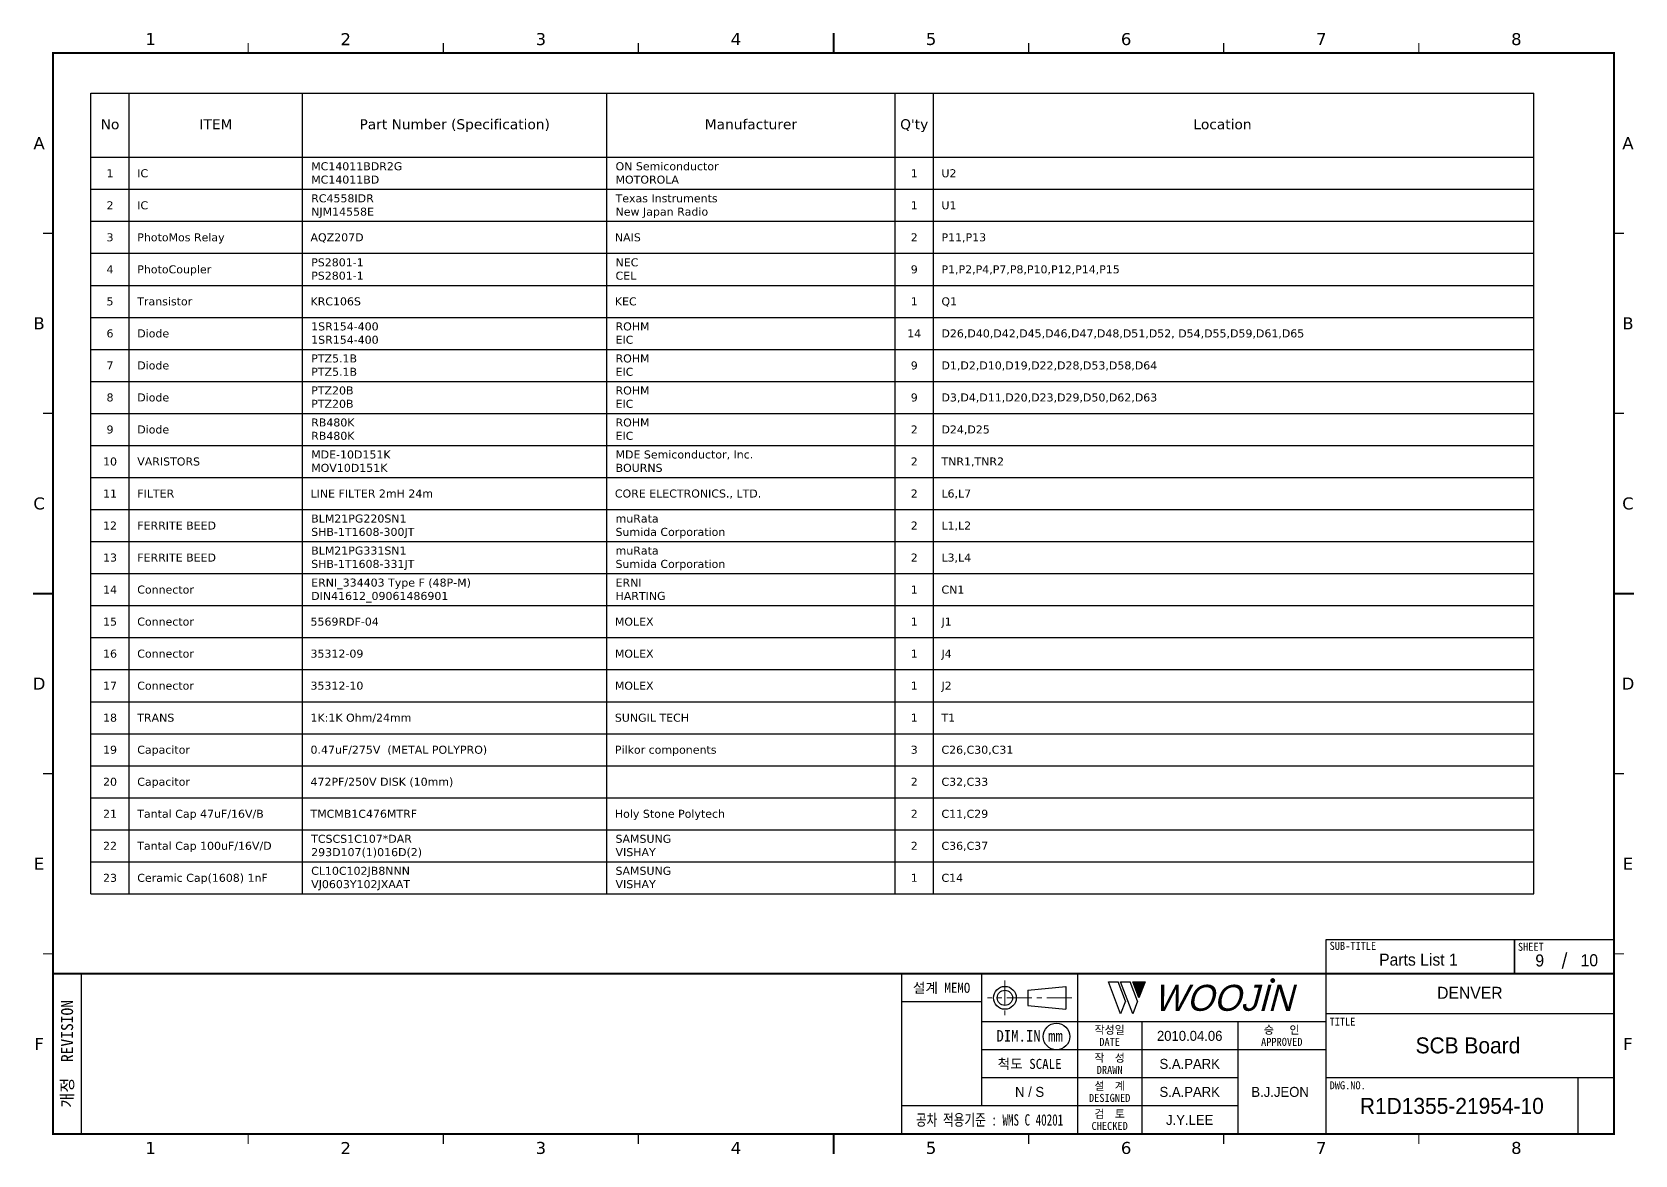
# Model space of a CAD drawing. Extents: x -695 to 953, y -753 to 181.
# Drawn here: x 24.3 to 424.8, y -753.5 to -473 of the extents above; entities that cross this region are included whole.
import ezdxf
from ezdxf.enums import TextEntityAlignment as Align

# ---------------------------------------------------------------- set-up
doc = ezdxf.new("R2010")
doc.units = 0
doc.header["$LTSCALE"] = 5
doc.header["$MEASUREMENT"] = 0
doc.linetypes.add('CENTER', pattern=[2, 1.25, -0.25, 0.25, -0.25])
doc.layers.get('0').update_dxf_attribs({"linetype": 'CONTINUOUS', "lineweight": 25})
doc.layers.add('2', color=2, linetype='CENTER', lineweight=13)
doc.layers.add('4', color=4, linetype='CONTINUOUS', lineweight=18)
for name, color, linetype in [('SHEET', 3, 'CONTINUOUS'), ('문자', 4, 'CONTINUOUS'), ('테두리', 3, 'CONTINUOUS')]:
    doc.layers.add(name, color=color, linetype=linetype)
doc.styles.add('MARK', font='ARLRDBD.TTF')
doc.styles.get("Standard").update_dxf_attribs({"font": 'verdana.ttf'})
doc.styles.add('굴림', font='')
doc.styles.add('굴림체', font='')
doc.styles.get('굴림').set_extended_font_data('Gulim')
doc.styles.get('굴림체').set_extended_font_data('GulimChe')

# ---------------------------------------------------------------- blocks, each defined once
blk = doc.blocks.new('B')
at = {"layer": '문자'}
blk.add_hatch(color=256, dxfattribs=at).paths.add_polyline_path([(13.79, 10), (15.31, 6), (16.84, 10)])
at = {"color": 4, "const_width": 0.6}
blk.add_lwpolyline([(48.46, 10.32, 1), (49.06, 10.32, 1)], format="xyb", close=True, dxfattribs=at)
at = {"layer": '문자'}
for p, q in [((10.73, 2), (7.68, 10)), ((7.68, 10), (10.09, 10)), ((11.94, 5.16), (10.09, 10)), ((10.73, 10), (13.15, 10)), ((13.79, 2), (10.73, 10)), ((14.99, 5.16), (13.15, 10)), ((13.79, 10), (16.84, 10)), ((15.31, 6), (13.79, 10)), ((16.84, 10), (15.31, 6)), ((11.94, 5.16), (10.73, 2)), ((14.99, 5.16), (13.79, 2))]:
    blk.add_line(p, q, dxfattribs=at)
at = {"layer": '문자', "style": 'MARK', "oblique": 15}
blk.add_text('WOOJIN', height=6.5, dxfattribs=at).set_placement((36.4, 6), align=Align.MIDDLE_CENTER)
blk = doc.blocks.new('C')
blk.add_line((15, 285), (15, 285))
at = {"layer": '2'}
for p, q in [((252.83, 53.35), (252.83, 44.65)), ((269.53, 49), (248.48, 49))]:
    blk.add_line(p, q, dxfattribs=at)
at = {"layer": 'SHEET'}
for p, q in [((393.14, 60.3), (392.07, 56.28)), ((22, 55), (22, 15)), ((227, 55), (227, 15)), ((247, 55), (247, 22)), ((271, 55), (271, 15)), ((271, 55), (271, 15)), ((333, 55), (333, 15)), ((247, 48), (227, 48)), ((405, 45), (333, 45)), ((333, 43), (247, 43)), ((287, 43), (287, 15)), ((311, 43), (311, 15)), ((333, 36), (247, 36)), ((311, 29), (247, 29)), ((405, 29), (333, 29)), ((396, 29), (396, 15)), ((311, 22), (227, 22))]:
    blk.add_line(p, q, dxfattribs=at)
at = {"layer": 'SHEET', "color": 4}
for p, q in [((258.53, 50.9), (268.03, 51.85)), ((258.53, 50.9), (258.53, 47.1)), ((268.03, 51.85), (268.03, 46.15)), ((258.53, 47.1), (268.03, 46.15))]:
    blk.add_line(p, q, dxfattribs=at)
at = {"layer": 'SHEET'}
for points in [[(333, 55), (380.19, 55), (380.19, 63.49), (333, 63.49)], [(380.19, 55), (405, 55), (405, 63.49), (380.19, 63.49)]]:
    blk.add_lwpolyline(points, close=True, dxfattribs=at)
at = {"layer": 'SHEET', "color": 4}
for radius in [2.85, 1.9]:
    blk.add_circle((252.83, 49), radius, dxfattribs=at)
at = {"layer": 'SHEET'}
blk.add_circle((265.7, 39.32), 3.32, dxfattribs=at)
at = {"layer": '테두리'}
blk.add_line((405, 285), (405, 15), dxfattribs=at)
for points, const_width in [([(210, 290), (210, 285)], 0.5), ([(15, 285), (15, 15), (405, 15), (405, 285), (15, 285)], 0.5), ([(63.75, 287.5), (63.75, 285)], 0.3), ([(112.5, 287.5), (112.5, 285)], 0.3), ([(161.25, 287.5), (161.25, 285)], 0.3), ([(258.75, 287.5), (258.75, 285)], 0.3), ([(307.5, 287.5), (307.5, 285)], 0.3), ([(356.25, 287.5), (356.25, 285)], 0.3), ([(12.5, 240), (15, 240)], 0.3), ([(407.5, 240), (405, 240)], 0.3), ([(12.5, 195), (15, 195)], 0.3), ([(407.5, 195), (405, 195)], 0.3), ([(10, 150), (15, 150)], 0.5), ([(410, 150), (405, 150)], 0.5), ([(12.5, 105), (15, 105)], 0.3), ([(407.5, 105), (405, 105)], 0.3), ([(12.5, 60), (15, 60)], 0.3), ([(407.5, 60), (405, 60)], 0.3), ([(15, 55), (405, 55)], 0.5), ([(63.75, 12.5), (63.75, 15)], 0.3), ([(112.5, 12.5), (112.5, 15)], 0.3), ([(161.25, 12.5), (161.25, 15)], 0.3), ([(210, 10), (210, 15)], 0.5), ([(258.75, 12.5), (258.75, 15)], 0.3), ([(307.5, 12.5), (307.5, 15)], 0.3), ([(356.25, 12.5), (356.25, 15)], 0.3)]:
    blk.add_lwpolyline(points, dxfattribs=dict(at, const_width=const_width))
blk.add_blockref('B', (271, 43))
at = {"layer": '문자'}
for s, p in [('1', (39.38, 288.5)), ('2', (88.12, 288.5)), ('3', (136.88, 288.5)), ('4', (185.62, 288.5)), ('5', (234.38, 288.5)), ('6', (283.12, 288.5)), ('7', (331.88, 288.5)), ('8', (380.62, 288.5)), ('A', (11.5, 262.5)), ('A', (408.5, 262.5)), ('B', (11.5, 217.5)), ('B', (408.5, 217.5)), ('C', (11.5, 172.5)), ('C', (408.5, 172.5)), ('D', (11.5, 127.5)), ('D', (408.5, 127.5)), ('E', (11.5, 82.5)), ('E', (408.5, 82.5)), ('F', (11.5, 37.5)), ('F', (408.5, 37.5)), ('1', (39.38, 11.5)), ('2', (88.12, 11.5)), ('3', (136.88, 11.5)), ('4', (185.62, 11.5)), ('5', (234.38, 11.5)), ('6', (283.12, 11.5)), ('7', (331.88, 11.5)), ('8', (380.62, 11.5))]:
    blk.add_text(s, height=3, dxfattribs=at).set_placement(p, align=Align.MIDDLE)
at = {"layer": '문자', "style": '굴림체'}
for s, height, p in [('SUB-TITLE', 2, (339.77, 61.98)), ('SHEET', 2, (384.24, 61.74)), ('설계 MEMO', 2.5, (237, 51.5)), ('DIM.IN mm', 2.85, (259, 39.5)), ('작성일', 2, (279, 41)), ('승   인', 2, (322, 41)), ('DATE', 2, (279, 38)), ('APPROVED', 2, (322, 38)), ('척도 SCALE', 2.5, (259, 32.5)), ('작  성', 2, (279, 34)), ('설  계', 2, (279, 27)), ('DRAWN', 2, (279, 31)), ('DESIGNED', 2, (279, 24)), ('검  토', 2, (279, 20)), ('CHECKED', 2, (279, 17))]:
    blk.add_text(s, height=height, dxfattribs=at).set_placement(p, align=Align.MIDDLE_CENTER)
blk.add_text('개정  REVISION', height=3, rotation=90, dxfattribs=at).set_placement((18.5, 35), align=Align.MIDDLE_CENTER)
for s, p in [('TITLE', (333.95, 42.05)), ('DWG.NO.', (333.95, 26.15))]:
    blk.add_text(s, height=2, dxfattribs=at).set_placement(p)
at = {"layer": '문자', "style": '굴림체', "width": 0.75}
blk.add_text('공차 적용기준 : WMS C 40201', height=2.85, dxfattribs=at).set_placement((249, 18.5), align=Align.MIDDLE_CENTER)

msp = doc.modelspace()

# ---------------------------------------------------------------- linework, layer by layer
for p, q in [((39, -488.27), (399.54, -488.27)), ((39, -688.27), (39, -488.27)), ((48.6, -688.27), (48.6, -488.27)), ((91.89, -688.27), (91.89, -488.27)), ((167.94, -688.27), (167.94, -488.27)), ((239.94, -688.27), (239.94, -488.27)), ((249.54, -688.27), (249.54, -488.27)), ((399.54, -688.27), (399.54, -488.27)), ((39, -504.27), (399.54, -504.27)), ((39, -512.27), (399.54, -512.27)), ((39, -520.27), (399.54, -520.27)), ((39, -528.27), (399.54, -528.27)), ((39, -536.27), (399.54, -536.27)), ((39, -544.27), (399.54, -544.27)), ((39, -552.27), (399.54, -552.27)), ((39, -560.27), (399.54, -560.27)), ((39, -568.27), (399.54, -568.27)), ((39, -576.27), (399.54, -576.27)), ((39, -584.27), (399.54, -584.27)), ((39, -592.27), (399.54, -592.27)), ((39, -600.27), (399.54, -600.27)), ((39, -608.27), (399.54, -608.27)), ((39, -616.27), (399.54, -616.27)), ((39, -624.27), (399.54, -624.27)), ((39, -632.27), (399.54, -632.27)), ((39, -640.27), (399.54, -640.27)), ((39, -648.27), (399.54, -648.27)), ((39, -656.27), (399.54, -656.27)), ((39, -664.27), (399.54, -664.27)), ((39, -672.27), (399.54, -672.27)), ((39, -680.27), (399.54, -680.27)), ((39, -688.27), (399.54, -688.27))]:
    msp.add_line(p, q)

# ---------------------------------------------------------------- block references
msp.add_blockref('C', (14.57, -763.25))

# ---------------------------------------------------------------- texts
for s, height, p in [('No', 2.5, (43.8, -497.27)), ('ITEM', 2.5, (70.25, -497.27)), ('Part Number^J(Specification)', 2.5, (129.92, -497.27)), ('Manufacturer', 2.5, (203.94, -497.27)), ("Q'ty", 2.5, (244.74, -497.27)), ('Location', 2.5, (321.75, -497.27)), ('1', 2, (43.8, -509.27)), ('1', 2, (244.74, -509.27)), ('2', 2, (43.8, -517.27)), ('1', 2, (244.74, -517.27)), ('3', 2, (43.8, -525.27)), ('2', 2, (244.74, -525.27)), ('4', 2, (43.8, -533.27)), ('9', 2, (244.74, -533.27)), ('5', 2, (43.8, -541.27)), ('1', 2, (244.74, -541.27)), ('6', 2, (43.8, -549.27)), ('14', 2, (244.74, -549.27)), ('7', 2, (43.8, -557.27)), ('9', 2, (244.74, -557.27)), ('8', 2, (43.8, -565.27)), ('9', 2, (244.74, -565.27)), ('9', 2, (43.8, -573.27)), ('2', 2, (244.74, -573.27)), ('10', 2, (43.8, -581.27)), ('2', 2, (244.74, -581.27)), ('11', 2, (43.8, -589.27)), ('2', 2, (244.74, -589.27)), ('12', 2, (43.8, -597.27)), ('2', 2, (244.74, -597.27)), ('13', 2, (43.8, -605.27)), ('2', 2, (244.74, -605.27)), ('14', 2, (43.8, -613.27)), ('1', 2, (244.74, -613.27)), ('15', 2, (43.8, -621.27)), ('1', 2, (244.74, -621.27)), ('16', 2, (43.8, -629.27)), ('1', 2, (244.74, -629.27)), ('17', 2, (43.8, -637.27)), ('1', 2, (244.74, -637.27)), ('18', 2, (43.8, -645.27)), ('1', 2, (244.74, -645.27)), ('19', 2, (43.8, -653.27)), ('3', 2, (244.74, -653.27)), ('20', 2, (43.8, -661.27)), ('2', 2, (244.74, -661.27)), ('21', 2, (43.8, -669.27)), ('2', 2, (244.74, -669.27)), ('22', 2, (43.8, -677.27)), ('2', 2, (244.74, -677.27)), ('23', 2, (43.8, -685.27)), ('1', 2, (244.74, -685.27))]:
    msp.add_text(s, height=height).set_placement(p, align=Align.CENTER)
for s, p in [('IC', (50.6, -509.27)), ('U2', (251.54, -509.27)), ('IC', (50.6, -517.27)), ('U1', (251.54, -517.27)), ('PhotoMos Relay', (50.6, -525.27)), ('AQZ207D', (93.89, -525.27)), ('NAIS', (169.94, -525.27)), ('P11,P13', (251.54, -525.27)), ('PhotoCoupler', (50.6, -533.27)), ('P1,P2,P4,P7,P8,P10,P12,P14,P15', (251.54, -533.27)), ('Transistor', (50.6, -541.27)), ('KRC106S', (93.89, -541.27)), ('KEC', (169.94, -541.27)), ('Q1', (251.54, -541.27)), ('Diode', (50.6, -549.27)), ('D26,D40,D42,D45,D46,D47,D48,D51,D52,^JD54,D55,D59,D61,D65', (251.54, -549.27)), ('Diode', (50.6, -557.27)), ('D1,D2,D10,D19,D22,D28,D53,D58,D64', (251.54, -557.27)), ('Diode', (50.6, -565.27)), ('D3,D4,D11,D20,D23,D29,D50,D62,D63', (251.54, -565.27)), ('Diode', (50.6, -573.27)), ('D24,D25', (251.54, -573.27)), ('VARISTORS', (50.6, -581.27)), ('TNR1,TNR2', (251.54, -581.27)), ('FILTER', (50.6, -589.27)), ('LINE FILTER 2mH 24m', (93.89, -589.27)), ('CORE ELECTRONICS., LTD.', (169.94, -589.27)), ('L6,L7', (251.54, -589.27)), ('FERRITE BEED', (50.6, -597.27)), ('L1,L2', (251.54, -597.27)), ('FERRITE BEED', (50.6, -605.27)), ('L3,L4', (251.54, -605.27)), ('Connector', (50.6, -613.27)), ('CN1', (251.54, -613.27)), ('Connector', (50.6, -621.27)), ('5569RDF-04', (93.89, -621.27)), ('MOLEX', (169.94, -621.27)), ('J1', (251.54, -621.27)), ('Connector', (50.6, -629.27)), ('35312-09', (93.89, -629.27)), ('MOLEX', (169.94, -629.27)), ('J4', (251.54, -629.27)), ('Connector', (50.6, -637.27)), ('35312-10', (93.89, -637.27)), ('MOLEX', (169.94, -637.27)), ('J2', (251.54, -637.27)), ('TRANS', (50.6, -645.27)), ('1K:1K Ohm/24mm', (93.89, -645.27)), ('SUNGIL TECH', (169.94, -645.27)), ('T1', (251.54, -645.27)), ('Capacitor', (50.6, -653.27)), ('0.47uF/275V ^J(METAL POLYPRO)', (93.89, -653.27)), ('Pilkor components', (169.94, -653.27)), ('C26,C30,C31', (251.54, -653.27)), ('Capacitor', (50.6, -661.27)), ('472PF/250V DISK (10mm) ', (93.89, -661.27)), ('C32,C33', (251.54, -661.27)), ('Tantal Cap 47uF/16V/B', (50.6, -669.27)), ('TMCMB1C476MTRF', (93.89, -669.27)), ('Holy Stone Polytech', (169.94, -669.27)), ('C11,C29', (251.54, -669.27)), ('Tantal Cap 100uF/16V/D', (50.6, -677.27)), ('C36,C37', (251.54, -677.27)), ('Ceramic Cap(1608) 1nF', (50.6, -685.27)), ('C14', (251.54, -685.27))]:
    msp.add_text(s, height=2).set_placement(p)
at = {"color": 4, "style": '굴림'}
for s, p in [('2010.04.06', (313.57, -723.75)), ('S.A.PARK', (313.57, -730.75)), ('S.A.PARK', (313.57, -737.75)), ('B.J.JEON', (336.16, -737.75)), ('J.Y.LEE', (313.57, -744.75))]:
    msp.add_text(s, height=2.5, dxfattribs=at).set_placement(p, align=Align.MIDDLE_CENTER)
at = {"char_height": 2, "attachment_point": 1}
for s, insert, width in [('MC14011BDR2G^JMC14011BD', (94.06, -505.52), 42.2727), ('ON Semiconductor^JMOTOROLA', (170.11, -505.52), 44.2592), ('RC4558IDR^JNJM14558E', (94.06, -513.52), 34.638), ('Texas Instruments^JNew Japan Radio', (170.11, -513.52), 52.0309), ('PS2801-1^JPS2801-1', (94.06, -529.52), 29.4345), ('NEC^JCEL', (170.11, -529.52), 13.5742), ('1SR154-400^J1SR154-400', (94.06, -545.52), 37.049), ('ROHM^JEIC', (170.11, -545.52), 15.8361), ('PTZ5.1B^JPTZ5.1B', (94.06, -553.52), 25.7985), ('ROHM^JEIC', (170.11, -553.52), 15.8361), ('PTZ20B^JPTZ20B', (94.06, -561.52), 23.7972), ('ROHM^JEIC', (170.11, -561.52), 15.8361), ('RB480K^JRB480K', (94.06, -569.52), 24.5346), ('ROHM^JEIC', (170.11, -569.52), 15.8361), ('MDE-10D151K^JMOV10D151K', (94.06, -577.52), 41.9624), ('MDE Semiconductor, Inc.^JBOURNS', (170.11, -577.52), 49.4721), ('BLM21PG220SN1^JSHB-1T1608-300JT', (94.06, -593.52), 53.5836), ('muRata^JSumida Corporation', (170.11, -593.52), 40.7495), ('BLM21PG331SN1^JSHB-1T1608-331JT', (94.06, -601.52), 53.5836), ('muRata^JSumida Corporation', (170.11, -601.52), 40.7495), ('ERNI_334403 Type F (48P-M)^JDIN41612_09061486901', (94.06, -609.52), 78.9241), ('ERNI^JHARTING', (170.11, -609.52), 22.2377), ('TCSCS1C107*DAR^J293D107(1)016D(2)', (94.06, -673.52), 56.767), ('SAMSUNG^JVISHAY', (170.11, -673.52), 27.3768), ('CL10C102JB8NNN^JVJ0603Y102JXAAT', (94.06, -681.52), 53.4936), ('SAMSUNG^JVISHAY', (170.11, -681.52), 27.3768)]:
    msp.add_mtext(s, dxfattribs=dict(at, insert=insert, width=width))
at = {"layer": '4', "style": '굴림'}
for s, p in [('Parts List 1', (370.72, -704.71)), ('9', (401.03, -704.92)), ('10', (413.42, -704.86)), ('DENVER', (383.57, -713))]:
    msp.add_text(s, height=3, dxfattribs=at).set_placement(p, align=Align.MIDDLE_CENTER)
at = {"layer": '문자', "style": '굴림'}
for s, height, p in [('SCB Board', 4, (383.09, -726.13)), ('N / S', 2.5, (273.57, -737.75)), ('R1D1355-21954-10', 4, (379.07, -741.25))]:
    msp.add_text(s, height=height, dxfattribs=at).set_placement(p, align=Align.MIDDLE_CENTER)

doc.saveas('drawing.dxf')
